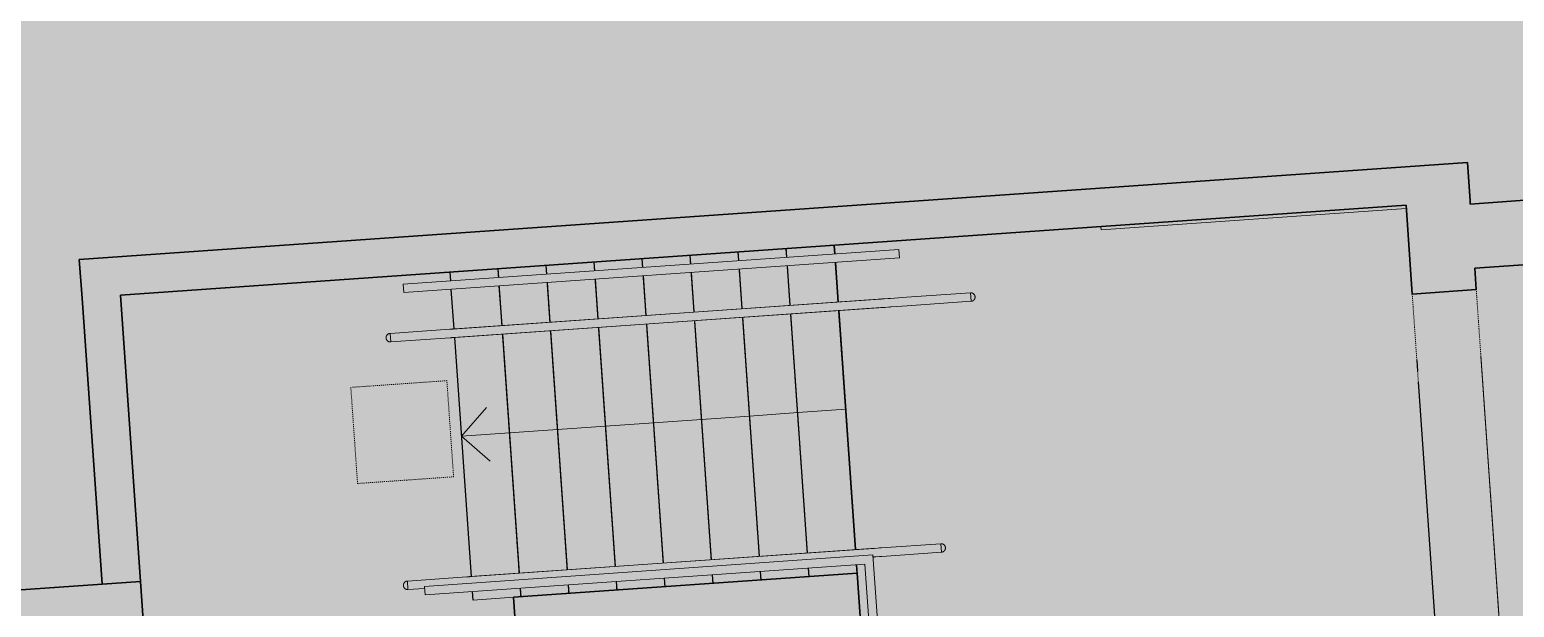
# Model space of a CAD drawing. Header units: millimetres. Extents: x 306 to 836129804, y -168137 to 818603917.
# Drawn here: x 834591597 to 834598537, y 818031175 to 818033872 of the extents above; entities that cross this region are included whole.
import ezdxf
from ezdxf.xclip import XClip

# ---------------------------------------------------------------- set-up
doc = ezdxf.new("R2010")
doc.units = ezdxf.units.MM
doc.header["$LTSCALE"] = 3
doc.header["$XCLIPFRAME"] = 0
for name, pattern in [('ACAD_ISO03W100', [30, 12, -18]), ('Dash 1_16_', [3.175, 1.5875, -1.5875]), ('Dash4', [3, 1.5, -1.5]), ('DIVIDE', [1.25, 0.5, -0.25, 0, -0.25, 0, -0.25]), ('Overhead', [1.8, 1.2, -0.6])]:
    doc.linetypes.add(name, pattern=pattern)
for name, color, linetype in [('_ANCILIARY', 40, 'Continuous'), ('_ANCILIARY HATCH', 1, 'Continuous'), ('_DEV LINE', 96, 'DIVIDE'), ('_SUBLEASE', 241, 'Continuous'), ('_SUBLEASE LINE', 10, 'DIVIDE'), ('UAJ-90.5LAND', 251, 'Continuous')]:
    doc.layers.add(name, color=color, linetype=linetype)
for name, color, linetype, lineweight in [('A-AREA', 251, 'Continuous', 5), ('A-DETL', 251, 'Continuous', 13), ('A-DETL-THIN', 251, 'Continuous', 13), ('A-FLOR', 251, 'Continuous', 13), ('A-FLOR-HRAL', 251, 'Continuous', 13), ('Eva-New', 1, 'ACAD_ISO03W100', 18), ('Hatch (LTC&CB)', 252, 'Continuous', 35), ('S-COLS', 251, 'Continuous', 5), ('S-STRS', 251, 'Continuous', 25), ('S-STRS-ANNO', 251, 'Continuous', 5), ('S-STRS-MBND', 251, 'Overhead', 5), ('UAJ-21EXWA', 251, 'Continuous', 35)]:
    doc.layers.add(name, color=color, linetype=linetype, lineweight=lineweight)
doc.layers.get('UAJ-90.5LAND').off()

# ---------------------------------------------------------------- blocks, each defined once
blk = doc.blocks.new('Handrail Type - Handrail_Internal_-15858311-Plan_L000')
at = {"layer": 'A-FLOR-HRAL'}
for p, q in [((-636036.4, -14246.9), (-636315.8, -14246.9)), ((-636315.8, -14269.3), (-636315.8, -14264.6)), ((-636315.8, -14286.9), (-636036.4, -14286.9)), ((-634019.3, -14246.9), (-636011.9, -14246.9)), ((-636011.9, -14286.9), (-634019.3, -14286.9)), ((-633895.8, -14246.9), (-633970.3, -14246.9)), ((-633970.3, -14286.9), (-633895.8, -14286.9)), ((-633595.8, -14246.9), (-633895.8, -14246.9)), ((-633895.8, -14286.9), (-633595.8, -14286.9)), ((-633595.8, -14264.6), (-633595.8, -14269.3))]:
    blk.add_line(p, q, dxfattribs=at)
at = {"layer": 'A-FLOR-HRAL', "flags": 128}
for points in [[(-636011.9, -14246.9), (-636013.1, -14246.9), (-636014.5, -14246.9), (-636015.8, -14246.9), (-636017.2, -14246.9), (-636018.6, -14246.9), (-636020.1, -14246.9), (-636021.5, -14246.9), (-636023, -14246.9), (-636024.6, -14246.9), (-636026.1, -14246.9), (-636027.7, -14246.9), (-636029.2, -14246.9), (-636030.8, -14246.9), (-636032.4, -14246.9), (-636034, -14246.9), (-636035.6, -14246.9), (-636036.4, -14246.9)], [(-636036.4, -14286.9), (-636034.8, -14286.9), (-636033.2, -14286.9), (-636031.6, -14286.9), (-636030, -14286.9), (-636028.4, -14286.9), (-636026.9, -14286.9), (-636025.3, -14286.9), (-636023.8, -14286.9), (-636022.3, -14286.9), (-636020.8, -14286.9), (-636019.3, -14286.9), (-636017.9, -14286.9), (-636016.5, -14286.9), (-636015.1, -14286.9), (-636013.8, -14286.9), (-636012.5, -14286.9), (-636011.9, -14286.9)], [(-634019.3, -14246.9), (-634016.7, -14246.9), (-634014.1, -14246.9), (-634011.4, -14246.9), (-634008.6, -14246.9), (-634005.8, -14246.9), (-634002.9, -14246.9), (-633999.9, -14246.9)], [(-633998.5, -14286.9), (-634001.4, -14286.9), (-634004.4, -14286.9), (-634007.2, -14286.9), (-634010, -14286.9), (-634012.8, -14286.9), (-634015.5, -14286.9), (-634018.1, -14286.9), (-634019.3, -14286.9)], [(-633970.3, -14286.9), (-633973.5, -14286.9), (-633976.7, -14286.9), (-633979.9, -14286.9), (-633981.8, -14286.9)], [(-633981.4, -14246.9), (-633978.2, -14246.9), (-633975, -14246.9), (-633971.9, -14246.9), (-633970.3, -14246.9)]]:
    blk.add_lwpolyline(points, dxfattribs=at)
blk = doc.blocks.new('Handrail Type - Rounded Cap-V8-Plan_L000')
at = {"layer": 'A-FLOR-HRAL', "flags": 128}
for points in [[(0, 20), (0.8, 20), (1.6, 19.9), (2.4, 19.9), (3.2, 19.7), (4, 19.6), (4.8, 19.4), (5.5, 19.2), (6.3, 19), (7, 18.7), (7.8, 18.4), (8.5, 18.1), (9.2, 17.7), (9.9, 17.4), (10.6, 16.9), (11.3, 16.5), (11.9, 16), (12.6, 15.6), (13.2, 15), (13.8, 14.5), (14.3, 13.9), (14.9, 13.3), (15.4, 12.7), (15.9, 12.1), (16.4, 11.5), (16.8, 10.8), (17.2, 10.1), (17.6, 9.4), (18, 8.7), (18.3, 8), (18.6, 7.2), (18.9, 6.5), (19.2, 5.7), (19.4, 5), (19.6, 4.2), (19.7, 3.4), (19.8, 2.6), (19.9, 1.8), (20, 1), (20, 0.2), (20, 0)], [(20, 0), (20, -0.8), (19.9, -1.6), (19.9, -2.4), (19.7, -3.2), (19.6, -4), (19.4, -4.8), (19.2, -5.5), (19, -6.3), (18.7, -7), (18.4, -7.8), (18.1, -8.5), (17.7, -9.2), (17.4, -9.9), (16.9, -10.6), (16.5, -11.3), (16, -11.9), (15.6, -12.6), (15, -13.2), (14.5, -13.8), (13.9, -14.3), (13.3, -14.9), (12.7, -15.4), (12.1, -15.9), (11.5, -16.4), (10.8, -16.8), (10.1, -17.2), (9.4, -17.6), (8.7, -18), (8, -18.3), (7.2, -18.6), (6.5, -18.9), (5.7, -19.2), (5, -19.4), (4.2, -19.6), (3.4, -19.7), (2.6, -19.8), (1.8, -19.9), (1, -20), (0.2, -20), (0, -20)]]:
    blk.add_lwpolyline(points, dxfattribs=at)
blk = doc.blocks.new('Handrail Type - Handrail_Internal_-V18-Plan_L000')
at = {"layer": 'A-FLOR-HRAL'}
for p, q in [((-636315.8, -14286.9), (-636315.8, -14246.9)), ((-636036.4, -14246.9), (-636315.8, -14246.9)), ((-636036.4, -14286.9), (-636315.8, -14286.9)), ((-635999.6, -14246.9), (-636036.4, -14246.9)), ((-635999.6, -14286.9), (-636036.4, -14286.9)), ((-634007.1, -14246.9), (-635999.6, -14246.9)), ((-634007.1, -14286.9), (-635999.6, -14286.9)), ((-633970.3, -14246.9), (-634007.1, -14246.9)), ((-633970.3, -14286.9), (-634007.1, -14286.9)), ((-633895.8, -14246.9), (-633970.3, -14246.9)), ((-633895.8, -14286.9), (-633970.3, -14286.9)), ((-633595.8, -14246.9), (-633895.8, -14246.9)), ((-633595.8, -14286.9), (-633895.8, -14286.9)), ((-633595.8, -14286.9), (-633595.8, -14246.9))]:
    blk.add_line(p, q, dxfattribs=at)
blk = doc.blocks.new('Handrail Type - Handrail_Internal_-15858326-Plan_L000')
at = {"layer": 'A-FLOR-HRAL'}
for p, q in [((-636036.4, -15406.1), (-636315.8, -15406.1)), ((-634144.3, -15406.1), (-636011.9, -15406.1)), ((-633815.8, -15406.1), (-634095.3, -15406.1)), ((-636315.8, -15428.5), (-636315.8, -15423.8)), ((-636315.8, -15446.1), (-636238.1, -15446.1)), ((-634095.3, -15446.1), (-633815.8, -15446.1)), ((-633815.8, -15423.8), (-633815.8, -15428.5))]:
    blk.add_line(p, q, dxfattribs=at)
at = {"layer": 'A-FLOR-HRAL', "flags": 128}
for points in [[(-636011.9, -15406.1), (-636013.1, -15406.1), (-636014.5, -15406.1), (-636015.8, -15406.1), (-636017.2, -15406.1), (-636018.6, -15406.1), (-636020.1, -15406.1), (-636021.5, -15406.1), (-636023, -15406.1), (-636024.6, -15406.1), (-636026.1, -15406.1), (-636027.7, -15406.1), (-636029.2, -15406.1), (-636030.8, -15406.1), (-636032.4, -15406.1), (-636034, -15406.1), (-636035.6, -15406.1), (-636036.4, -15406.1)], [(-634144.3, -15406.1), (-634141.7, -15406.1), (-634139.1, -15406.1), (-634136.4, -15406.1), (-634133.6, -15406.1), (-634130.8, -15406.1), (-634127.9, -15406.1), (-634124.9, -15406.1)], [(-634106.4, -15406.1), (-634103.2, -15406.1), (-634100, -15406.1), (-634096.9, -15406.1), (-634095.3, -15406.1)], [(-634123.5, -15446.1), (-634126.4, -15446.1), (-634129.4, -15446.1), (-634132.2, -15446.1), (-634135, -15446.1), (-634136.3, -15446.1)], [(-634095.3, -15446.1), (-634098.5, -15446.1), (-634101.7, -15446.1), (-634104.9, -15446.1), (-634106.8, -15446.1)]]:
    blk.add_lwpolyline(points, dxfattribs=at)
blk = doc.blocks.new('Handrail Type - Handrail_Internal_-V19-Plan_L000')
at = {"layer": 'A-FLOR-HRAL'}
for p, q in [((-636315.8, -15446.1), (-636315.8, -15406.1)), ((-636036.4, -15406.1), (-636315.8, -15406.1)), ((-635999.6, -15406.1), (-636036.4, -15406.1)), ((-634132.1, -15406.1), (-635999.6, -15406.1)), ((-634095.3, -15406.1), (-634132.1, -15406.1)), ((-633815.8, -15406.1), (-634095.3, -15406.1)), ((-633815.8, -15446.1), (-633815.8, -15406.1)), ((-636238.1, -15446.1), (-636315.8, -15446.1)), ((-634132.1, -15446.1), (-634136.3, -15446.1)), ((-634095.3, -15446.1), (-634132.1, -15446.1)), ((-633815.8, -15446.1), (-634095.3, -15446.1))]:
    blk.add_line(p, q, dxfattribs=at)
blk = doc.blocks.new('p32 uns')
at = {"layer": 'A-AREA', "linetype": 'Dash4'}
blk.add_line((474732.6, -278305.7), (474912.2, -280874.4), dxfattribs=at)
at = {"layer": 'A-DETL', "linetype": 'Dash 1_16_'}
for p, q in [((474440.3, -278427), (474552, -280023.1)), ((469927.5, -278831.2), (469478.6, -278862.6)), ((469958.9, -279280.1), (469927.5, -278831.2)), ((469478.6, -278862.6), (469510, -279311.5)), ((469510, -279311.5), (469958.9, -279280.1))]:
    blk.add_line(p, q, dxfattribs=at)
at = {"layer": 'A-DETL-THIN'}
for p, q in [((472039.9, -278218.3), (469723.9, -278380.3)), ((472042.7, -278258.2), (472039.9, -278218.3)), ((469726.7, -278420.2), (472042.7, -278258.2)), ((469723.9, -278380.3), (469726.7, -278420.2)), ((471919.2, -279645.2), (469822.6, -279791.8)), ((472020.3, -281090.8), (471919.2, -279645.2)), ((469825.4, -279831.7), (471882.1, -279687.9)), ((471882.1, -279687.9), (471981.7, -281112.2)), ((469822.6, -279791.8), (469825.4, -279831.7))]:
    blk.add_line(p, q, dxfattribs=at)
at = {"layer": 'A-FLOR', "lineweight": 5}
for p, q in [((472986.2, -278127.1), (474412.4, -278027.4)), ((472985.2, -278112.1), (472986.2, -278127.1)), ((469945.6, -278364.8), (469942.8, -278324.9)), ((469961.3, -278589.6), (469948.4, -278404.7)), ((470042.2, -279746), (469964.1, -278629.5)), ((474761.3, -278716.7), (474872.9, -280312.8)), ((470049.9, -279856.1), (470047.1, -279816.2)), ((470238.9, -279842.9), (470049.9, -279856.1))]:
    blk.add_line(p, q, dxfattribs=at)
at = {"layer": 'S-COLS'}
blk.add_line((468315.5, -279781.9), (468495, -279769.4), dxfattribs=at)
at = {"layer": 'S-STRS', "linetype": 'Overhead'}
for p, q in [((471516.7, -278254.9), (471514, -278215)), ((471741.2, -278239.2), (471738.4, -278199.3)), ((470394.5, -278333.4), (470391.7, -278293.5)), ((470618.9, -278317.7), (470616.1, -278277.8)), ((470843.4, -278302), (470840.6, -278262.1)), ((471067.8, -278286.3), (471065, -278246.4)), ((471292.3, -278270.6), (471289.5, -278230.7)), ((471532.5, -278479.8), (471519.5, -278294.8)), ((471756.9, -278464.1), (471744, -278279.1)), ((470170, -278349.1), (470167.2, -278309.2)), ((470634.7, -278542.5), (470621.7, -278357.6)), ((470859.1, -278526.9), (470846.2, -278341.9)), ((471083.6, -278511.2), (471070.6, -278326.2)), ((471308, -278495.5), (471295.1, -278310.5)), ((470185.8, -278573.9), (470172.8, -278389)), ((470410.2, -278558.2), (470397.3, -278373.3)), ((471837.8, -279620.4), (471759.7, -278504)), ((470940, -279683.2), (470861.9, -278566.8)), ((471164.4, -279667.5), (471086.4, -278551.1)), ((471388.9, -279651.8), (471310.8, -278535.4)), ((471613.3, -279636.1), (471535.3, -278519.7)), ((470266.6, -279730.3), (470188.5, -278613.8)), ((470491.1, -279714.6), (470413, -278598.1)), ((470715.5, -279698.9), (470637.4, -278582.5)), ((470947.7, -279793.4), (470944.9, -279753.5)), ((471172.1, -279777.7), (471169.3, -279737.8)), ((471396.6, -279762), (471393.8, -279722.1)), ((471621, -279746.3), (471618.2, -279706.4)), ((471845.5, -279730.6), (471842.7, -279690.7)), ((470274.3, -279840.4), (470271.5, -279800.5)), ((470498.8, -279824.8), (470496, -279784.8)), ((470723.2, -279809.1), (470720.4, -279769.2))]:
    blk.add_line(p, q, dxfattribs=at)
at = {"layer": 'S-STRS'}
for p, q in [((471516.7, -278254.9), (471514, -278215)), ((471741.2, -278239.2), (471738.4, -278199.3)), ((471738.5, -278199.3), (471741.3, -278239.2)), ((470394.5, -278333.4), (470391.7, -278293.5)), ((470618.9, -278317.7), (470616.1, -278277.8)), ((470843.4, -278302), (470840.6, -278262.1)), ((471067.8, -278286.3), (471065, -278246.4)), ((471292.3, -278270.6), (471289.5, -278230.7)), ((471532.5, -278479.8), (471519.5, -278294.8)), ((471756.9, -278464.1), (471744, -278279.1)), ((471744.1, -278279.1), (471757.1, -278464.1)), ((469945.6, -278364.8), (469942.8, -278324.9)), ((470170, -278349.1), (470167.2, -278309.2)), ((470634.7, -278542.5), (470621.7, -278357.6)), ((470859.1, -278526.9), (470846.2, -278341.9)), ((471083.6, -278511.2), (471070.6, -278326.2)), ((471308, -278495.5), (471295.1, -278310.5)), ((469961.3, -278589.6), (469948.4, -278404.7)), ((470185.8, -278573.9), (470172.8, -278389)), ((470410.2, -278558.2), (470397.3, -278373.3)), ((471837.8, -279620.4), (471759.7, -278504)), ((471759.8, -278504), (471837.9, -279620.4)), ((470940, -279683.2), (470861.9, -278566.8)), ((471164.4, -279667.5), (471086.4, -278551.1)), ((471388.9, -279651.8), (471310.8, -278535.4)), ((471613.3, -279636.1), (471535.3, -278519.7)), ((470042.2, -279746), (469964.1, -278629.5)), ((470266.6, -279730.3), (470188.5, -278613.8)), ((470491.1, -279714.6), (470413, -278598.1)), ((470715.5, -279698.9), (470637.4, -278582.5)), ((474466.2, -278787.5), (474462.7, -278737.6)), ((474567.3, -280233.9), (474469.7, -278837.3)), ((470947.7, -279793.4), (470944.9, -279753.5)), ((471172.1, -279777.7), (471169.3, -279737.8)), ((471396.6, -279762), (471393.8, -279722.1)), ((471621, -279746.3), (471618.2, -279706.4)), ((471845.5, -279730.6), (471842.7, -279690.7)), ((471842.8, -279690.7), (471875.9, -280164)), ((470049.9, -279856.1), (470047.1, -279816.2)), ((470274.3, -279840.4), (470271.5, -279800.5)), ((470498.8, -279824.8), (470496, -279784.8)), ((470723.2, -279809.1), (470720.4, -279769.2))]:
    blk.add_line(p, q, dxfattribs=at)
at = {"layer": 'S-STRS-ANNO'}
for p, q in [((469996.3, -279090.5), (470112.3, -278957.1)), ((471567.5, -278980.6), (471343, -278996.3)), ((471791.9, -278964.9), (471567.5, -278980.6)), ((470445.2, -279059.1), (470220.8, -279074.8)), ((470669.7, -279043.4), (470445.2, -279059.1)), ((470894.1, -279027.7), (470669.7, -279043.4)), ((471118.6, -279012), (470894.1, -279027.7)), ((471343, -278996.3), (471118.6, -279012)), ((470220.8, -279074.8), (469996.3, -279090.5)), ((469996.3, -279090.5), (470129.7, -279206.5))]:
    blk.add_line(p, q, dxfattribs=at)
at = {"layer": 'S-STRS-MBND', "linetype": 'Dash4'}
blk.add_line((471920.7, -280813.6), (471844.3, -279720.6), dxfattribs=at)
at = {"layer": 'UAJ-21EXWA'}
for p, q in [((468209.4, -278265.6), (474698.1, -277811.9)), ((474710.6, -277991.5), (474698.1, -277811.9)), ((477704.4, -277797.2), (474711.7, -278006.4)), ((474411.4, -278012.4), (468401.6, -278432.7)), ((474411.4, -278012.4), (474440.3, -278427)), ((474710.6, -277991.5), (474711.7, -278006.4)), ((474732.6, -278305.7), (477426, -278117.4)), ((468222, -278445.2), (468209.4, -278265.6)), ((474739.6, -278406), (474732.6, -278305.7)), ((468401.6, -278432.7), (468495, -279769.4)), ((474739.6, -278406), (474440.3, -278427)), ((468315.5, -279781.9), (468222, -278445.2)), ((471845, -279730.6), (470238.9, -279842.9)), ((472137.9, -283920.4), (471845, -279730.6)), ((468315.5, -279781.9), (468495, -279769.4)), ((470238.9, -279842.9), (470432.1, -282606.2))]:
    blk.add_line(p, q, dxfattribs=at)
blk.add_lwpolyline([(467658.3, -281231.3), (468592.7, -281166), (468495, -279769.4), (467397.7, -279846.1), (467495.4, -281242.7)], close=True, dxfattribs=at)
at = {"layer": 'A-FLOR-HRAL'}
for name, p, rotation in [('Handrail Type - Handrail_Internal_-15858311-Plan_L000', (1103434, -220011.2), 4.000000000000001), ('Handrail Type - Handrail_Internal_-V18-Plan_L000', (1103434, -220011.2), 4.000000000000001), ('Handrail Type - Rounded Cap-V8-Plan_L000', (472376.8, -278440.8), 4.000000000000001), ('Handrail Type - Rounded Cap-V8-Plan_L000', (469663.4, -278630.5), 183.9999999999999), ('Handrail Type - Handrail_Internal_-15858326-Plan_L000', (1103434, -220011.2), 4.000000000000001), ('Handrail Type - Handrail_Internal_-V19-Plan_L000', (1103434, -220011.2), 4.000000000000001), ('Handrail Type - Rounded Cap-V8-Plan_L000', (472238.2, -279612.5), 4.000000000000001), ('Handrail Type - Rounded Cap-V8-Plan_L000', (469744.3, -279786.9), 183.9999999999999)]:
    blk.add_blockref(name, p, dxfattribs=dict(at, rotation=rotation))
blk = doc.blocks.new('GBP-P32-L00')
at = {"layer": 'UAJ-90.5LAND'}
blk.add_blockref('p32 uns', (834123619.6, 818311064.1), dxfattribs=at)

msp = doc.modelspace()

# ---------------------------------------------------------------- hatches: boundary and pattern name
at = {"layer": '_ANCILIARY'}
h = msp.add_hatch(color=256, dxfattribs=at)
h.dxf.hatch_style = 1
edge = h.paths.add_edge_path(flags=16)
edge.add_line((834589698.2, 818000195.5), (834585687.5, 818056299))
edge.add_line((834585687.5, 818056299), (834612518.8, 818058232.7))
edge.add_arc((834612484.7, 818056534.6), 1698.4, 9.50272, 88.85081, ccw=False)
edge.add_line((834614159.8, 818056815), (834618401.1, 817996165))
edge.add_line((834618401.1, 817996165), (834594768.7, 817994584.4))
edge.add_line((834594768.7, 817994584.4), (834594327.7, 817995204.8))
edge.add_line((834594327.7, 817995204.8), (834589698.2, 818000195.5))
edge = h.paths.add_edge_path()
edge.add_line((834619909.7, 817993768.8), (834615191.6, 818061235))
edge.add_arc((834615186.6, 818061234.7), 5, 4.0003, 94.01409)
edge.add_line((834615186.3, 818061239.7), (834582994.9, 818058981.1))
edge.add_line((834582994.9, 818058981.1), (834582980.2, 818058973.7))
edge.add_line((834582980.2, 818058973.7), (834587435.9, 817995536.5))
edge.add_line((834587435.9, 817995536.5), (834589273.5, 817995667.4))
edge.add_line((834589273.5, 817995667.4), (834590439, 817991708.7))
edge.add_line((834590439, 817991708.7), (834619905, 817993763.4))
edge.add_arc((834619904.7, 817993768.4), 5, 273.99844, 364.0003)
at = {"layer": '_ANCILIARY HATCH'}
h = msp.add_hatch(dxfattribs=at)
h.set_pattern_fill('CORK', color=256, scale=250, angle=3.99891)
h.set_pattern_definition([(3.99890835, (0, 0), (-55.35411464, 791.8175197), []), (138.99890835, (423.6, -368.2), (-1472.9274463, -1694.3440005), [1122.5325, -1122.5325]), (138.99890835, (621.5, -354.4), (-1472.9274463, -1694.3440005), [1122.5325, -1122.5325]), (138.99890835, (819.5, -340.6), (-1472.9274463, -1694.3440005), [1122.5325, -1122.5325])])
edge = h.paths.add_edge_path(flags=16)
edge.add_line((834589618.1, 818000118.8), (834585687.5, 818056299))
edge.add_line((834585687.5, 818056299), (834612518.8, 818058232.7))
edge.add_arc((834612494.2, 818056545.6), 1687.3, 9.18792, 89.16561, ccw=False)
edge.add_line((834614159.8, 818056815), (834618401.1, 817996165))
edge.add_line((834618401.1, 817996165), (834594688.6, 817994507.6))
edge.add_line((834594688.6, 817994507.6), (834589618.1, 818000118.8))
edge = h.paths.add_edge_path()
edge.add_line((834619909.7, 817993768.8), (834615191.6, 818061235))
edge.add_arc((834615186.6, 818061234.7), 5, 4.0003, 94.01409)
edge.add_line((834615186.3, 818061239.7), (834582996.3, 818058974.7))
edge.add_line((834582996.3, 818058974.7), (834587435.9, 817995536.5))
edge.add_line((834587435.9, 817995536.5), (834589273.5, 817995667.4))
edge.add_line((834589273.5, 817995667.4), (834590439, 817991708.7))
edge.add_line((834590439, 817991708.7), (834619905, 817993763.4))
edge.add_arc((834619904.7, 817993768.4), 5, 273.99844, 364.0003)
at = {"layer": '_SUBLEASE'}
h = msp.add_hatch(color=256, dxfattribs=at)
h.dxf.hatch_style = 1
h.paths.add_polyline_path([(834589693.3, 818043565.9), (834597284, 818044096.7), (834597429.1, 818042021.8), (834598985.3, 818042130.6), (834598840.2, 818044205.5), (834610877.2, 818045047.2), (834612740.4, 818018402.3), (834612538.4, 818018388.2), (834613248.2, 818008553.7), (834612849.2, 818008525.8), (834613468.6, 817999667.5), (834612902.9, 817998947.3), (834605436.7, 817998425.2), (834591456.6, 818002394.8), (834590958.2, 818002360), (834588285.3, 818040610.5), (834588682.5, 818040638.3), (834588532.6, 818042783)], flags=16)
edge = h.paths.add_edge_path()
edge.add_line((834612518.8, 818058232.7), (834585687.5, 818056299))
edge.add_line((834585687.5, 818056299), (834585852.1, 818053900.1))
edge.add_line((834585852.1, 818053900.1), (834587596.4, 818054022.1))
edge.add_line((834587596.4, 818054022.1), (834587784.2, 818051304))
edge.add_line((834587784.2, 818051304), (834588882.2, 818050416.9))
edge.add_line((834588882.2, 818050416.9), (834591283.6, 818050586.5))
edge.add_line((834591283.6, 818050586.5), (834591385.9, 818049130.1))
edge.add_line((834591385.9, 818049130.1), (834586217.5, 818048767))
edge.add_line((834586217.5, 818048767), (834589617.9, 818000119))
edge.add_line((834589617.9, 818000119), (834594327.7, 817995204.8))
edge.add_arc((834593644.1, 817994409.6), 1048.7, 4.35903, 49.31835, ccw=False)
edge.add_line((834594689.7, 817994489.3), (834617241.3, 817996068.5))
edge.add_line((834617241.3, 817996068.5), (834612865.2, 818058186.6))
edge.add_arc((834612384.1, 818055898.7), 2337.9, 78.12555, 86.69806)
h = msp.add_hatch(color=256, dxfattribs=at)
h.dxf.hatch_style = 1
h.paths.add_polyline_path([(834588848.6, 818032550), (834588986.9, 818030572.8), (834592149.2, 818030793.9), (834592021.2, 818032631.5), (834598031, 818033051.7), (834598060, 818032637.2), (834601054.2, 818032824.8), (834601164.7, 818031244.6), (834602660.5, 818032073.7), (834602471.1, 818034900.9), (834592811.4, 818034225.5), (834592806.2, 818034300.3), (834590174.6, 818034116.3), (834590277.1, 818032649.8)])
at = {"layer": 'Eva-New', "linetype": 'Continuous', "ltscale": 0.01}
h = msp.add_hatch(dxfattribs=at)
h.set_pattern_fill('ANSI31', color=8, scale=350, angle=4)
edge = h.paths.add_edge_path()
edge.add_arc((834611513.5, 818068145.3), 14100, 55.19003, 154.55961)
edge.add_line((834598780.8, 818074202.3), (834595240.4, 818066761.5))
edge.add_arc((834589822.4, 818069339.4), 6000, 273.99891, 334.55466, ccw=False)
edge.add_line((834590240.8, 818063354), (834585554.5, 818063026.4))
edge.add_arc((834584989.7, 818071106.6), 8100, 264.22005, 273.99891, ccw=False)
edge.add_line((834584173.9, 818063047.8), (834580415.7, 818063428.2))
edge.add_arc((834579106.5, 818050494.3), 13000, 84.22005, 93.99078)
edge.add_line((834578201.8, 818063462.8), (834574221.9, 818063185.1))
edge.add_arc((834573731.5, 818070170.7), 7002.7, 184.51827, 274.01606, ccw=False)
edge.add_arc((834553791.1, 818068592.8), 13000, 4.5275, 25.16519)
edge.add_line((834565557.2, 818074120.8), (834563375.7, 818078764))
edge.add_arc((834569693, 818081779.4), 7000, 186.262, 205.51623, ccw=False)
edge.add_line((834562734.7, 818081015.8), (834561851.4, 818093822.5))
edge.add_arc((834568795.8, 818094576.9), 6985.2, 103.79341, 186.19964, ccw=False)
edge.add_line((834567130.3, 818101360.6), (834607739, 818104323.6))
edge.add_arc((834606780.3, 818117304), 13015.7, 274.22381, 392.85963)
edge.add_arc((834623587.3, 818128173.9), 7000, 183.99891, 212.95394, ccw=False)
edge.add_line((834616604.4, 818127685.7), (834614554.5, 818157541.2))
edge.add_line((834614554.5, 818157541.2), (834608569.1, 818157122.8))
edge.add_line((834608569.1, 818157122.8), (834610619, 818127267.3))
edge.add_arc((834623587.3, 818128173.9), 13000, 183.99891, 212.85793)
edge.add_arc((834606785.2, 818117301.6), 7013, -85.8705, 32.99491, ccw=False)
edge.add_line((834607290.2, 818110306.8), (834542916.4, 818105772.6))
edge.add_line((834542916.4, 818105772.6), (834543332.2, 818099784.9))
edge.add_line((834543332.2, 818099784.9), (834548339.9, 818100139.7))
edge.add_arc((834548849.6, 818093135.6), 7022.6, 1.91789, 94.16193, ccw=False)
edge.add_line((834555868.3, 818093370.6), (834556822.6, 818079614.5))
edge.add_arc((834565030.4, 818080333.9), 8239.3, 185.00928, 211.27676)
edge.add_line((834557988.5, 818076056.3), (834560014.6, 818071842.8))
edge.add_arc((834553704.9, 818068780), 7013.8, -83.41201, 25.89189, ccw=False)
edge.add_line((834554509.6, 818061812.5), (834511331.3, 818058806.1))
edge.add_arc((834510845.1, 818065789.2), 7000, 141.87988, 273.9829, ccw=False)
edge.add_arc((834495100.3, 818078140.9), 13011.5, 321.88927, 363.99664)
edge.add_line((834508080.2, 818079047.8), (834507303.1, 818090245))
edge.add_arc((834514286.1, 818090733.2), 7000, 94.21783, 183.99891, ccw=False)
edge.add_line((834513771.3, 818097714.2), (834514324.3, 818097755))
edge.add_line((834514324.3, 818097755), (834515094.2, 818097812.3))
edge.add_arc((834515888.8, 818090839.1), 7018.3, 4.39119, 96.5007, ccw=False)
edge.add_line((834522886.5, 818091376.5), (834523318.1, 818085091.5))
edge.add_line((834523318.1, 818085091.5), (834529307.3, 818085510.2))
edge.add_line((834529307.3, 818085510.2), (834528870.5, 818091758.3))
edge.add_arc((834535853.5, 818092246.4), 7000, 93.99891, 183.99891, ccw=False)
edge.add_line((834535365.3, 818099229.4), (834540639.8, 818099596.5))
edge.add_line((834540639.8, 818099596.5), (834540220.8, 818105616.3))
edge.add_line((834540220.8, 818105616.3), (834513376.1, 818103738.6))
edge.add_arc((834514284.3, 818090770.4), 13000, 94.00587, 183.99112)
edge.add_line((834501315.8, 818089865.5), (834502094, 818078618.7))
edge.add_arc((834495110.7, 818078135.5), 7000, -66.13858, 3.95819, ccw=False)
edge.add_arc((834495110.7, 818078135.5), 7000, 273.9987, 293.86142, ccw=False)
edge.add_line((834495598.8, 818071152.5), (834484038, 818070344.4))
edge.add_arc((834484944.6, 818057376), 13000, 3.9987, 93.9987, ccw=False)
edge.add_line((834497912.9, 818058282.6), (834498850.8, 818044866.1))
edge.add_arc((834505832.5, 818045382), 7000.8, 153.51758, 184.22671, ccw=False)
edge.add_arc((834505831.8, 818045382.3), 7000, 93.99078, 153.51672, ccw=False)
edge.add_line((834505344.6, 818052365.3), (834578107.8, 818057441.7))
edge.add_arc((834579012.5, 818044473.2), 13000, 84.22005, 93.99078, ccw=False)
edge.add_line((834580321.7, 818057407.1), (834583663.3, 818057068.8))
edge.add_arc((834584972.5, 818070002.7), 13000, 264.22005, 273.99891)
edge.add_line((834585879.1, 818057034.4), (834609493.6, 818058685.2))
edge.add_arc((834609981.7, 818051702.2), 7000.1, -19.36493, 93.99891, ccw=False)
edge.add_arc((834628850.4, 818045070.4), 13000, 160.63507, 183.99891)
edge.add_line((834615882, 818044163.9), (834619634.3, 817990488.3))
edge.add_arc((834610656.3, 817989860.6), 9000, -86.01194, 3.99891, ccw=False)
edge.add_line((834611282.2, 817980882.4), (834602812.3, 817980291.9))
edge.add_line((834602812.3, 817980291.9), (834603230.7, 817974306.5))
edge.add_line((834603230.7, 817974306.5), (834611717.7, 817974898.2))
edge.add_arc((834612343.6, 817965920), 9000, 3.87347, 93.98806, ccw=False)
edge.add_line((834621323.1, 817966528), (834621688.5, 817961112.7))
edge.add_line((834621688.5, 817961112.7), (834627673.4, 817961530))
edge.add_line((834627673.4, 817961530), (834621867.8, 818044576.6))
edge.add_arc((834628850.7, 818045064.8), 6999.9, 160.62716, 183.99891, ccw=False)
edge.add_arc((834609980.9, 818051699.8), 13002.4, 340.62716, 454.0111)
edge.add_line((834609071.4, 818064670.4), (834607456.5, 818064557.4))
edge.add_arc((834607170.3, 818068551), 4003.8, 155.62112, 274.09863, ccw=False)
edge.add_line((834603523.5, 818070203.6), (834604195.9, 818071618.3))
edge.add_arc((834611513.5, 818068145.3), 8100, 54.14039, 154.6108, ccw=False)
edge.add_arc((834623874, 818085245.9), 13000, 234.14039, 234.1632)
edge.add_line((834616262.7, 818074707), (834619562.6, 818079722.1))
at = {"layer": 'Hatch (LTC&CB)'}
h = msp.add_hatch(color=256, dxfattribs=at)
h.dxf.hatch_style = 1
h.paths.add_polyline_path([(834601047.8, 818032947.1), (834598055.2, 818032737.8), (834598032.8, 818033057), (834592023.2, 818032626.8), (834592142.8, 818030915.9), (834588980.5, 818030694.9), (834589273.1, 818026510.1), (834595592.7, 818026951.9), (834595431.1, 818029263.5), (834597000, 818029907.5), (834596957.6, 818030513.3), (834598503.8, 818030621.4), (834598718.8, 818027546.5), (834601412.2, 818027734.8)])

# ---------------------------------------------------------------- linework, layer by layer
at = {"layer": '_DEV LINE', "ltscale": 2, "const_width": 382.5, "flags": 128}
msp.add_lwpolyline([(834590174.6, 818034116.3), (834590277.1, 818032649.8), (834588848.6, 818032550), (834588285, 818040610.3), (834588682.3, 818040638.1), (834588532.3, 818042782.8), (834589693, 818043565.7), (834597283.7, 818044096.5), (834597428.8, 818042021.6), (834598985, 818042130.4), (834598839.9, 818044205.3), (834610877, 818045047), (834612212.5, 818025947.8), (834609604.2, 818025765.5), (834609707.5, 818024279.9), (834609044.7, 818024233.5), (834608955.8, 818025505.4), (834608955.8, 818025505.4), (834608056.4, 818025442.5), (834608086, 818025018.7), (834607520.2, 818024979.2), (834607537.4, 818024733.5), (834604965.6, 818024554.2), (834604650.3, 818029063.7), (834601336.9, 818028781.9), (834601418.6, 818027612.5), (834598725.2, 818027424.2), (834598497.7, 818030678.8), (834596951.4, 818030570.7), (834596997.8, 818029907.2), (834595428.9, 818029263.2), (834595586.5, 818027009.4), (834589266.9, 818026567.6), (834588986.9, 818030572.8), (834592149.2, 818030793.9), (834592021.2, 818032631.5), (834598031, 818033051.7), (834598061.5, 818032615.6), (834601054.2, 818032824.8), (834601164.7, 818031244.6), (834602660.5, 818032073.7), (834602471.1, 818034900.9), (834592811.4, 818034225.5), (834592806.2, 818034300.3), (834590174.6, 818034116.3)], dxfattribs=at)
at = {"layer": '_SUBLEASE LINE', "ltscale": 2, "const_width": 382.5, "flags": 128}
msp.add_lwpolyline([(834590174.6, 818034116.3), (834590277.1, 818032649.8), (834588848.6, 818032550), (834588285, 818040610.3), (834588682.3, 818040638.1), (834588532.3, 818042782.8), (834589693, 818043565.7), (834597283.7, 818044096.5), (834597428.8, 818042021.6), (834598985, 818042130.4), (834598839.9, 818044205.3), (834610877, 818045047), (834612212.5, 818025947.8), (834609604.2, 818025765.5), (834609707.5, 818024279.9), (834609044.7, 818024233.5), (834608955.8, 818025505.4), (834608955.8, 818025505.4), (834608056.4, 818025442.5), (834608086, 818025018.7), (834607520.2, 818024979.2), (834607537.4, 818024733.5), (834604965.6, 818024554.2), (834604650.3, 818029063.7), (834601336.9, 818028781.9), (834601418.6, 818027612.5), (834598725.2, 818027424.2), (834598497.7, 818030678.8), (834596951.4, 818030570.7), (834596997.8, 818029907.2), (834595428.9, 818029263.2), (834595586.5, 818027009.4), (834589266.9, 818026567.6), (834588986.9, 818030572.8), (834592149.2, 818030793.9), (834592021.2, 818032631.5), (834598031, 818033051.7), (834598061.5, 818032615.6), (834601054.2, 818032824.8), (834601164.7, 818031244.6), (834602660.5, 818032073.7), (834602471.1, 818034900.9), (834592811.4, 818034225.5), (834592806.2, 818034300.3), (834590174.6, 818034116.3)], dxfattribs=at)

# ---------------------------------------------------------------- block references
at = {"layer": 'Hatch (LTC&CB)'}
ref = msp.add_blockref('GBP-P32-L00', (0, 0), dxfattribs=at)
XClip(ref).set_block_clipping_path([(834584093.8928060532, 818043064.0358012915), (834582840.9002085924, 818057304.8300507069), (834606839.8282675743, 818059135.0800324678), (834616411.1617991924, 818059804.1896500587), (834621698.8145610094, 817983619.2012263536), (834592783.853286624, 817981454.8174278736), (834593965.160680294, 817975736.7136446238), (834590918.9048863649, 817979266.0163007975), (834589318.0556708574, 817987259.1379420757), (834588974.9617476463, 817989748.3735297918), (834587823.4821798801, 817989701.5795480013), (834587362.0723311901, 818001496.6813973188), (834585850.4212220907, 818017925.3879008293)])

doc.saveas('drawing.dxf')
